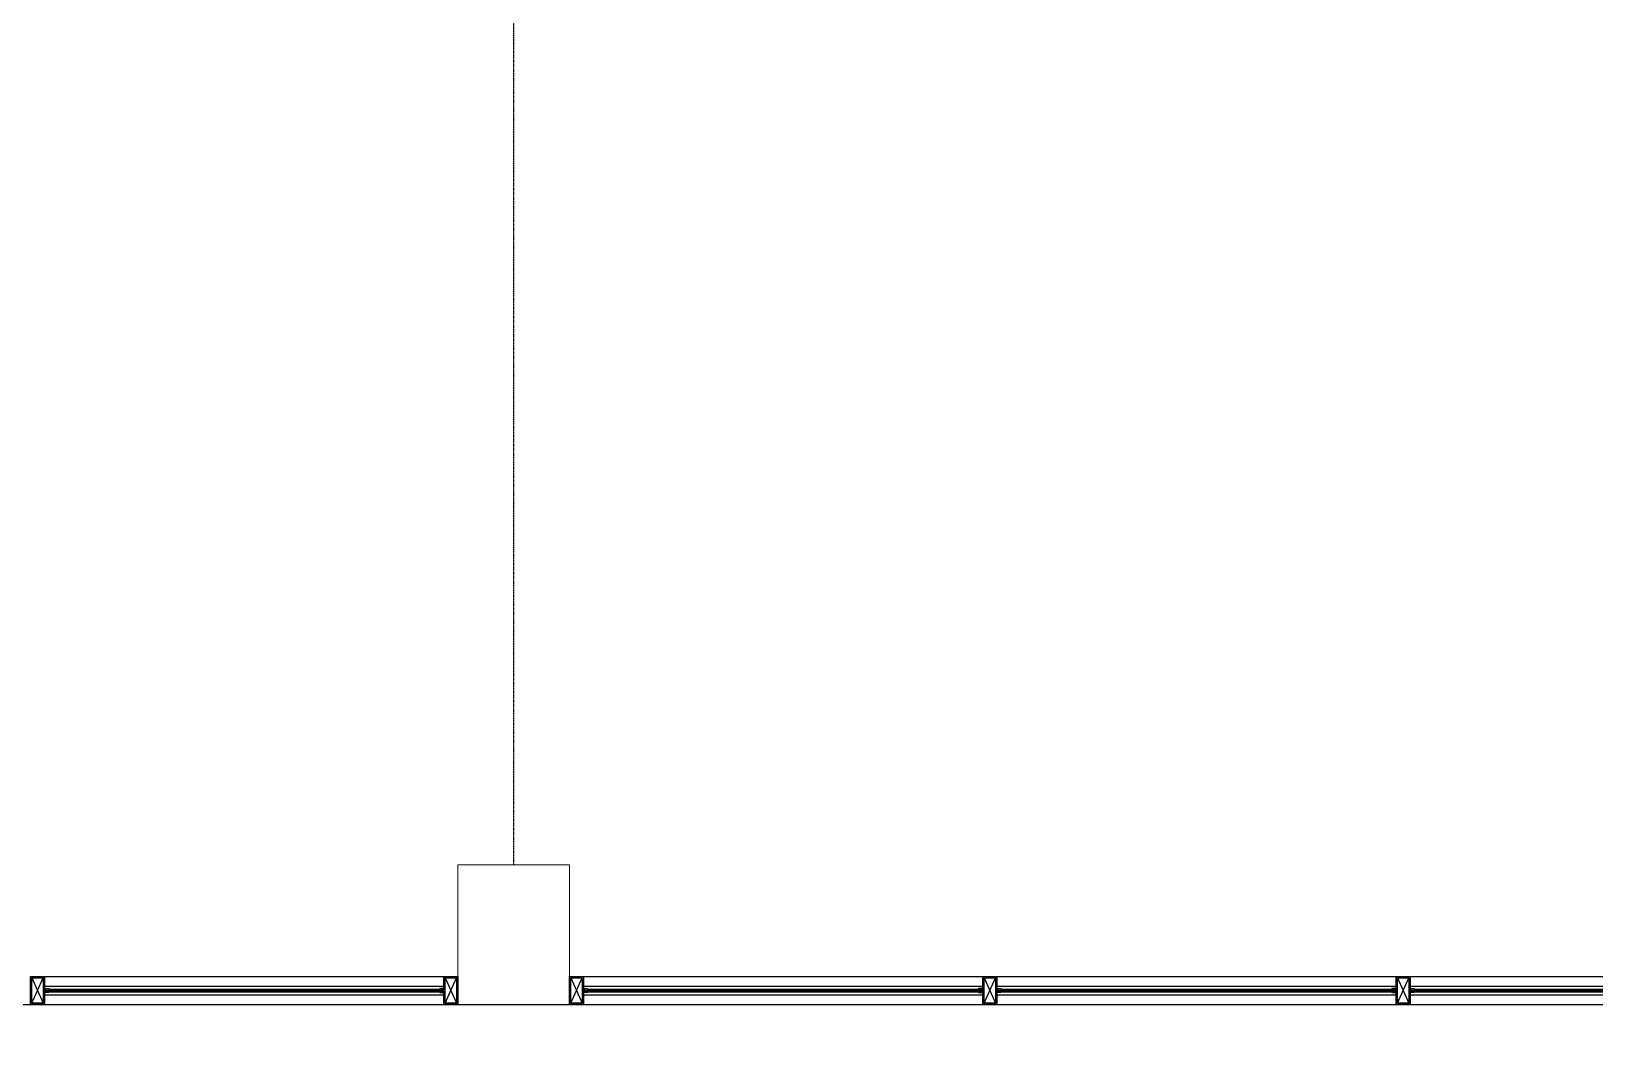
# Model space of a CAD drawing. Header units: millimetres. Extents: x 2698011 to 2856548, y 1019778 to 1210064.
# Drawn here: x 2776678 to 2782281, y 1117367 to 1121031 of the extents above; entities that cross this region are included whole.
import ezdxf

# ---------------------------------------------------------------- set-up
doc = ezdxf.new("R2010")
doc.units = ezdxf.units.MM
doc.set_wipeout_variables(frame=1)
for name, pattern in [('CONTINUA', [0]), ('DASHED', [19.05, 12.7, -6.35]), ('HIDDEN', [0.375, 0.25, -0.125])]:
    doc.linetypes.add(name, pattern=pattern)
for name, color, linetype in [('ABERTURA', 9, 'CONTINUA'), ('piso', 9, 'Continuous'), ('PROYECCIONES', 9, 'DASHED')]:
    doc.layers.add(name, color=color, linetype=linetype)
doc.layers.add('PILAR_REF', color=9, linetype='Continuous', lineweight=0)

msp = doc.modelspace()

# ---------------------------------------------------------------- linework, layer by layer
at = {"layer": 'ABERTURA', "linetype": 'ByBlock'}
for p, q in [((2776725.082, 1117643.76), (2778156.415, 1117643.759)), ((2778656.417, 1117643.759), (2780087.75, 1117643.759)), ((2780137.75, 1117643.759), (2781569.083, 1117643.759)), ((2781619.083, 1117643.76), (2783050.416, 1117643.759)), ((2776725.082, 1117608.76), (2778156.415, 1117608.759)), ((2776727.582, 1117593.76), (2778153.915, 1117593.759)), ((2776740.082, 1117598.76), (2778153.915, 1117598.759)), ((2776740.082, 1117588.76), (2778153.915, 1117588.759)), ((2778656.417, 1117608.759), (2780087.75, 1117608.759)), ((2778658.917, 1117593.759), (2780085.25, 1117593.759)), ((2778671.417, 1117598.759), (2780085.25, 1117598.759)), ((2778671.417, 1117588.759), (2780085.25, 1117588.759)), ((2780137.75, 1117608.759), (2781569.083, 1117608.759)), ((2780140.25, 1117593.759), (2781566.583, 1117593.759)), ((2780152.75, 1117598.759), (2781566.583, 1117598.759)), ((2780152.75, 1117588.759), (2781566.583, 1117588.759)), ((2781619.083, 1117608.76), (2783050.416, 1117608.759)), ((2781621.583, 1117593.76), (2783047.916, 1117593.759)), ((2781634.083, 1117598.76), (2783047.916, 1117598.759)), ((2781634.083, 1117588.76), (2783047.916, 1117588.759)), ((2776725.082, 1117578.76), (2778156.415, 1117578.759)), ((2776725.082, 1117543.76), (2778156.415, 1117543.759)), ((2778656.417, 1117578.759), (2780087.75, 1117578.759)), ((2778656.417, 1117543.759), (2780087.75, 1117543.759)), ((2780137.75, 1117578.759), (2781569.083, 1117578.759)), ((2780137.75, 1117543.759), (2781569.083, 1117543.759)), ((2781619.083, 1117578.76), (2783050.416, 1117578.759)), ((2781619.083, 1117543.76), (2783050.416, 1117543.759))]:
    msp.add_line(p, q, dxfattribs=at)
for points in [[(2776725.082, 1117643.759), (2776725.082, 1117543.759), (2776675.082, 1117543.759), (2776675.082, 1117643.759)], [(2776720.082, 1117638.759), (2776720.082, 1117548.759), (2776680.082, 1117548.759), (2776680.082, 1117638.759)], [(2778206.415, 1117643.759), (2778206.415, 1117543.759), (2778156.415, 1117543.759), (2778156.415, 1117643.759)], [(2778201.415, 1117638.759), (2778201.415, 1117548.759), (2778161.415, 1117548.759), (2778161.415, 1117638.759)], [(2778656.417, 1117643.759), (2778656.417, 1117543.759), (2778606.417, 1117543.759), (2778606.417, 1117643.759)], [(2778651.417, 1117638.759), (2778651.417, 1117548.759), (2778611.417, 1117548.759), (2778611.417, 1117638.759)], [(2780137.75, 1117643.759), (2780137.75, 1117543.759), (2780087.75, 1117543.759), (2780087.75, 1117643.759)], [(2780132.75, 1117638.759), (2780132.75, 1117548.759), (2780092.75, 1117548.759), (2780092.75, 1117638.759)], [(2781619.083, 1117643.759), (2781619.083, 1117543.759), (2781569.083, 1117543.759), (2781569.083, 1117643.759)], [(2781614.083, 1117638.759), (2781614.083, 1117548.759), (2781574.083, 1117548.759), (2781574.083, 1117638.759)]]:
    msp.add_lwpolyline(points, close=True, dxfattribs=at)
for points in [[(2776680.082, 1117638.759), (2776720.082, 1117548.759)], [(2776680.082, 1117548.759), (2776720.082, 1117638.759)], [(2778161.415, 1117638.759), (2778201.415, 1117548.759)], [(2778161.415, 1117548.759), (2778201.415, 1117638.759)], [(2778611.417, 1117638.759), (2778651.417, 1117548.759)], [(2778611.417, 1117548.759), (2778651.417, 1117638.759)], [(2780092.75, 1117638.759), (2780132.75, 1117548.759)], [(2780092.75, 1117548.759), (2780132.75, 1117638.759)], [(2781574.083, 1117638.759), (2781614.083, 1117548.759)], [(2781574.083, 1117548.759), (2781614.083, 1117638.759)], [(2776740.082, 1117601.259), (2776740.082, 1117598.759), (2776727.582, 1117598.759), (2776727.582, 1117588.759), (2776740.082, 1117588.759), (2776740.082, 1117586.259), (2776725.082, 1117586.259), (2776725.082, 1117601.259), (2776740.082, 1117601.259)], [(2778141.415, 1117601.259), (2778141.415, 1117598.759), (2778153.915, 1117598.759), (2778153.915, 1117588.759), (2778141.415, 1117588.759), (2778141.415, 1117586.259), (2778156.415, 1117586.259), (2778156.415, 1117601.259), (2778141.415, 1117601.259)], [(2778671.417, 1117601.259), (2778671.417, 1117598.759), (2778658.917, 1117598.759), (2778658.917, 1117588.759), (2778671.417, 1117588.759), (2778671.417, 1117586.259), (2778656.417, 1117586.259), (2778656.417, 1117601.259), (2778671.417, 1117601.259)], [(2780072.75, 1117601.259), (2780072.75, 1117598.759), (2780085.25, 1117598.759), (2780085.25, 1117588.759), (2780072.75, 1117588.759), (2780072.75, 1117586.259), (2780087.75, 1117586.259), (2780087.75, 1117601.259), (2780072.75, 1117601.259)], [(2780152.75, 1117601.259), (2780152.75, 1117598.759), (2780140.25, 1117598.759), (2780140.25, 1117588.759), (2780152.75, 1117588.759), (2780152.75, 1117586.259), (2780137.75, 1117586.259), (2780137.75, 1117601.259), (2780152.75, 1117601.259)], [(2781554.083, 1117601.259), (2781554.083, 1117598.759), (2781566.583, 1117598.759), (2781566.583, 1117588.759), (2781554.083, 1117588.759), (2781554.083, 1117586.259), (2781569.083, 1117586.259), (2781569.083, 1117601.259), (2781554.083, 1117601.259)], [(2781634.083, 1117601.259), (2781634.083, 1117598.759), (2781621.583, 1117598.759), (2781621.583, 1117588.759), (2781634.083, 1117588.759), (2781634.083, 1117586.259), (2781619.083, 1117586.259), (2781619.083, 1117601.259), (2781634.083, 1117601.259)]]:
    msp.add_lwpolyline(points, dxfattribs=at)
at = {"layer": 'PILAR_REF'}
msp.add_lwpolyline([(2778206.415, 1118043.759), (2778606.417, 1118043.759), (2778606.417, 1117543.759), (2778206.415, 1117543.759)], close=True, dxfattribs=at)
at = {"layer": 'piso'}
msp.add_lwpolyline([(2811341.508, 1157580.661), (2811341.507, 1142560.656), (2816324.536, 1142560.668), (2816316.113, 1120569.088), (2811333.058, 1120569.09), (2811333.095, 1116243.759), (2761193.082, 1116243.759), (2761193.082, 1154500.718), (2762493.082, 1154500.718), (2762493.082, 1117543.759), (2810033.084, 1117543.759), (2810033.084, 1121869.09), (2815516.109, 1121869.088), (2815516.046, 1140485.077), (2810053.007, 1140485.065), (2810053.084, 1157580.661), (2811341.508, 1157580.661)], dxfattribs=at)
at = {"layer": 'PROYECCIONES', "linetype": 'HIDDEN'}
msp.add_line((2778406.417, 1157710.661), (2778406.417, 1118043.759), dxfattribs=at)

# ---------------------------------------------------------------- next in the draw order: wipeouts: each hides what was drawn before it
at = {"linetype": 'HIDDEN'}
msp.add_wipeout([(2762493.082, 1121060.666), (2762493.081, 1121160.661), (2760149.76, 1121160.661), (2760149.766, 1115242.824), (2812376.776, 1115242.824), (2812376.776, 1121160.661), (2812276.383, 1121160.661), (2812276.383, 1115342.824), (2760249.782, 1115342.701), (2760249.776, 1121060.661)], dxfattribs=at).dxf.layer = 'PROYECCIONES'

doc.saveas('drawing.dxf')
